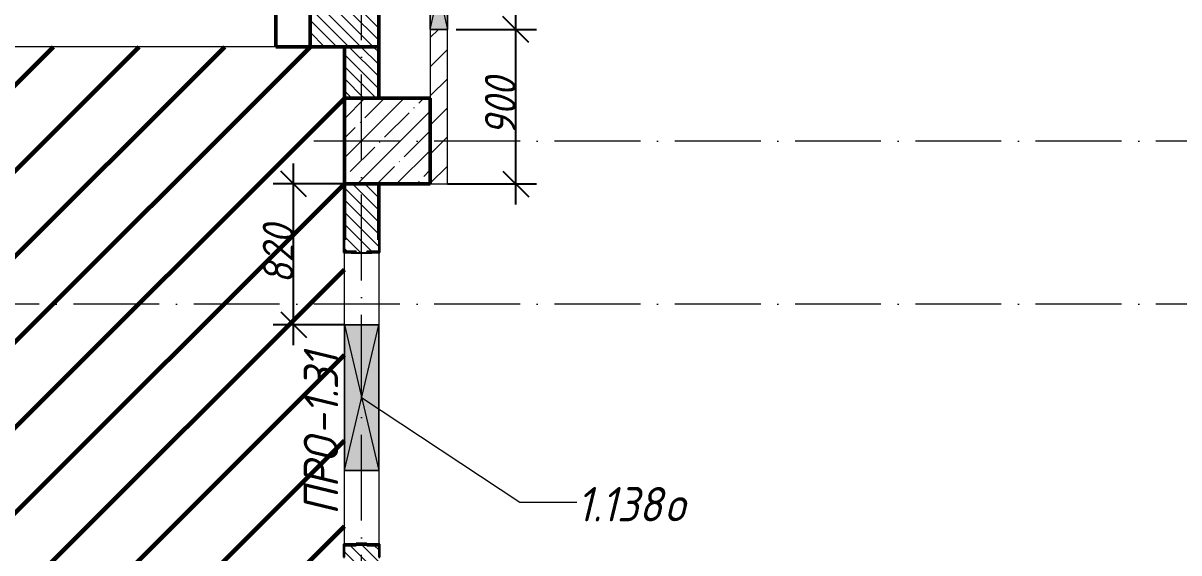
# Model space of a CAD drawing. Header units: millimetres. Extents: x -606178 to 312196, y -19338 to 632709.
# Drawn here: x -334451 to -327723, y 459725 to 462813 of the extents above; entities that cross this region are included whole.
import ezdxf

# ---------------------------------------------------------------- set-up
doc = ezdxf.new("R2010")
doc.units = ezdxf.units.MM
doc.linetypes.add('50_200_ШТРИХ_1Т_ш5_п1_п1_', pattern=[700, 500, -100, 0, -100])
for name, color, linetype, lineweight in [('6.4.1) Окр пт с инж. ПТ2.16', 3, 'Continuous', 60), ('A-____-____-DIMS', 7, 'Continuous', 9), ('A-DETL-GENF-OTLN', 7, 'Continuous', 9), ('A-GENM-____-IDEN', 7, 'Continuous', 9), ('A-GENM-____-MCUT', 7, 'Continuous', 25), ('A-GENM-____-OTLN', 7, 'Continuous', 9), ('A-GENM-____-OTLN-1', 7, 'Continuous', 25), ('A-GLAZ-____-IDEN', 7, 'Continuous', 9), ('A-GLAZ-____-OTLN', 7, 'Continuous', 9), ('A-WALL-____-MCUT-2', 7, 'Continuous', 50), ('A-WALL-____-PATT-1', 7, 'Continuous', 9), ('A-WALL-FNSH-MCUT-1', 7, 'Continuous', 9), ('I-WALL-____-OTLN', 7, 'Continuous', 9), ('S-COLS-____-MCUT', 7, 'Continuous', 50), ('S-COLS-____-OTLN', 7, 'Continuous', 9), ('S-GRID-____-OTLN-1', 7, '50_200_ШТРИХ_1Т_ш5_п1_п1_', 9)]:
    doc.layers.add(name, color=color, linetype=linetype, lineweight=lineweight)
doc.styles.add('ISOCPEUR_I_10', font='isocpeui.ttf', dxfattribs={"width": 0.9, "height": 180})
doc.styles.add('ISOCPEUR_I_9', font='isocpeui.ttf', dxfattribs={"width": 0.9, "height": 250})
doc.dimstyles.new('ISO-1_8_0_9К_СРЕДНИЙ_Кладочные_3', dxfattribs={"dimscale": 304.8, "dimtxt": 179.276612, "dimasz": 0.492126, "dimexe": 0.393701, "dimexo": 0, "dimgap": 0, "dimtad": 1, "dimdec": 3, "dimrnd": 0.001, "dimdsep": 46, "dimtxsty": 'ISOCPEUR_I_10', "dimblk1": 'OBLIQUE', "dimblk2": 'OBLIQUE', "dimsah": 1, "dimcen": 0.09, "dimdle": 0.393701, "dimazin": 0, "dimtfac": 1, "dimtdec": 4, "dimtix": 1, "dimtmove": 0, "dimatfit": 3, "dimfxl": 1, "dimtvp": 1, "dimtolj": 1, "dimtzin": 0, "dimarcsym": 2})
pattern_1 = [(135, (-425830.77, 451794.26), (-35.35534, -35.35534), [])]

# ---------------------------------------------------------------- blocks, each defined once
blk = doc.blocks.new('BSC_Колонна _Прямоугольная - 500х500-V83-АР1_План отверстий 1 этажа в осях 1-64_А-ГГ')
at = {"layer": 'S-COLS-____-OTLN'}
h = blk.add_hatch(dxfattribs=at)
h.set_pattern_fill('FP_115', color=256, style=0, pattern_type=2)
h.set_pattern_definition([(45, (-93500, -10331.04), (-114.04925, 114.04925), []), (45, (-93385.95, -10331.04), (-114.04925, 114.04925), [201.613, -40.323, 3.353, -36.97])])
h.paths.add_polyline_path([(-250, -250), (250, -250), (250, 250), (-250, 250)], flags=0)
at = {"layer": 'S-COLS-____-MCUT'}
for p, q in [((250, 250), (-250, 250)), ((-250, 250), (-250, -250)), ((250, -250), (250, 250)), ((-250, -250), (250, -250))]:
    blk.add_line(p, q, dxfattribs=at)
blk = doc.blocks.new('Фахверк_СКБ_Уголок - 200_4010-27904266-АР1_План отверстий 1 этажа в осях 1-64_А-ГГ')
at = {"layer": 'A-GENM-____-MCUT'}
for p, q in [((125, 156), (50, 156)), ((50, 156), (50, 150)), ((50, 150), (119, 150)), ((119, 150), (119, 81)), ((125, 81), (125, 156)), ((119, 81), (125, 81)), ((125, 19), (119, 19)), ((119, 19), (119, -50)), ((125, -56), (125, 19)), ((119, -50), (50, -50)), ((50, -50), (50, -56)), ((50, -56), (125, -56))]:
    blk.add_line(p, q, dxfattribs=at)
blk = doc.blocks.new('154_Стойка_СКБ_Уголок - СМ-2530_200-28213945-АР1_План отверстий 1 этажа в осях 1-64_А-ГГ')
at = {"layer": 'A-GENM-____-MCUT'}
for p, q in [((125, 156), (125, 81)), ((200, 156), (125, 156)), ((131, 81), (131, 150)), ((131, 150), (200, 150)), ((200, 150), (200, 156)), ((125, 81), (131, 81)), ((131, 19), (125, 19)), ((125, 19), (125, -56)), ((131, -50), (131, 19)), ((125, -56), (200, -56)), ((200, -50), (131, -50)), ((200, -56), (200, -50))]:
    blk.add_line(p, q, dxfattribs=at)
blk = doc.blocks.new('Стойка_Влож_Полоса боковая - Полоса-28213942-АР1_План отверстий 1 этажа в осях 1-64_А-ГГ')
at = {"layer": 'A-GENM-____-OTLN'}
for p, q in [((-5, 60), (0, 60)), ((-5, -60), (-5, 60)), ((0, 31), (0, -31)), ((0, -60), (-5, -60))]:
    blk.add_line(p, q, dxfattribs=at)
blk = doc.blocks.new('BSC_Колонна _Прямоугольная1 - 200х200 _металл_-35201515-АР1_План отверстий 1 этажа в осях 1-64_А-ГГ')
at = {"layer": 'S-COLS-____-MCUT'}
for p, q in [((100, 100), (-100, 100)), ((-100, 100), (-100, -100)), ((100, -100), (100, 100)), ((-100, -100), (100, -100))]:
    blk.add_line(p, q, dxfattribs=at)
blk = doc.blocks.new('AR_Отверстие прямоугольное _в стене_ - AR_Отверстие прямоугольное _в стене__ОВ-36690962-АР1_План отверстий 1 этажа в осях 1-64_А-ГГ')
at = {"layer": 'A-GLAZ-____-OTLN'}
blk.add_hatch(color=256, dxfattribs=at).paths.add_polyline_path([(-225, 47), (-225, -50), (225, -50), (225, 50), (-225, 50)], flags=0)
at = {"layer": 'A-DETL-GENF-OTLN'}
for p, q in [((-225, -50), (-225, 50)), ((-225, 50), (225, 50)), ((225, 50), (-225, -50)), ((-225, 50), (225, -50)), ((225, 50), (-225, 50)), ((-225, 50), (-225, -50)), ((225, -50), (-225, -50)), ((-225, -50), (225, -50))]:
    blk.add_line(p, q, dxfattribs=at)
blk = doc.blocks.new('AR_Отверстие прямоугольное _в стене_ - AR_Отверстие прямоугольное _в стене__ОВ-36752766-АР1_План отверстий 1 этажа в осях 1-64_А-ГГ')
at = {"layer": 'A-GLAZ-____-OTLN'}
blk.add_hatch(color=256, dxfattribs=at).paths.add_polyline_path([(-425, -100), (425, -100), (425, 100), (-425, 100)], flags=0)
at = {"layer": 'A-DETL-GENF-OTLN'}
for p, q in [((-425, -100), (-425, 100)), ((-425, 100), (425, 100)), ((425, 100), (-425, -100)), ((-425, 100), (425, -100)), ((425, 100), (-425, 100)), ((-425, 100), (-425, -100)), ((425, 100), (425, -100)), ((425, -100), (425, 100)), ((425, -100), (-425, -100)), ((-425, -100), (425, -100))]:
    blk.add_line(p, q, dxfattribs=at)
blk = doc.blocks.new('_Oblique')
at = {"color": 0, "linetype": 'ByBlock', "lineweight": -2}
blk.add_line((-0.5, -0.5), (0.5, 0.5), dxfattribs=at)
blk = doc.blocks.new('*D4202')
at = {"layer": 'A-____-____-DIMS', "color": 0, "lineweight": -2, "transparency": 16777216}
for p, q in [((-332876.2, 460935.3), (-332876.2, 461995.3)), ((-332580.8, 461875.3), (-332996.2, 461875.3)), ((-332586.8, 461055.3), (-332996.2, 461055.3))]:
    blk.add_line(p, q, dxfattribs=at)
at = {"layer": 'Defpoints', "color": 0, "transparency": 16777216}
for p in [(-332876.2, 461875.3), (-332580.8, 461875.3), (-332586.8, 461055.3)]:
    blk.add_point(p, dxfattribs=at)
at = {"layer": 'A-____-____-DIMS', "color": 0, "lineweight": -2, "transparency": 16777216, "xscale": 150, "yscale": 150, "zscale": 150}
for p, rotation in [((-332876.2, 461875.3), 90), ((-332876.2, 461055.3), 270)]:
    blk.add_blockref('_Oblique', p, dxfattribs=dict(at, rotation=rotation))
at = {"layer": 'A-____-____-DIMS', "color": 0, "transparency": 16777216, "insert": (-332966.2, 461465.3), "char_height": 180, "width": 409.578, "attachment_point": 5, "rotation": 90, "style": 'ISOCPEUR_I_10'}
blk.add_mtext('\\A1;820', dxfattribs=at)
blk = doc.blocks.new('*D4206')
at = {"layer": 'A-____-____-DIMS', "color": 0, "lineweight": -2, "transparency": 16777216}
for p, q in [((-331583.1, 461755.3), (-331583.1, 462895.3)), ((-331930.8, 462775.3), (-331463.1, 462775.3)), ((-331980.8, 461875.3), (-331463.1, 461875.3))]:
    blk.add_line(p, q, dxfattribs=at)
at = {"layer": 'Defpoints', "color": 0, "transparency": 16777216}
for p in [(-331930.8, 462775.3), (-331583.1, 462775.3), (-331980.8, 461875.3)]:
    blk.add_point(p, dxfattribs=at)
at = {"layer": 'A-____-____-DIMS', "color": 0, "lineweight": -2, "transparency": 16777216, "xscale": 150, "yscale": 150, "zscale": 150}
for p, rotation in [((-331583.1, 462775.3), 90), ((-331583.1, 461875.3), 270)]:
    blk.add_blockref('_Oblique', p, dxfattribs=dict(at, rotation=rotation))
at = {"layer": 'A-____-____-DIMS', "color": 0, "transparency": 16777216, "insert": (-331673.1, 462325.3), "char_height": 180, "width": 409.578, "attachment_point": 5, "rotation": 90, "style": 'ISOCPEUR_I_10'}
blk.add_mtext('\\A1;900', dxfattribs=at)

msp = doc.modelspace()

# ---------------------------------------------------------------- hatches: boundary and pattern name
at = {"layer": '6.4.1) Окр пт с инж. ПТ2.16'}
h = msp.add_hatch(dxfattribs=at)
h.set_pattern_fill('ANSI31', color=256, scale=111)
h.paths.add_polyline_path([(-332580.7712, 460205.3011), (-332580.7712, 461055.3011), (-332580.7712, 461475.3011), (-332586.7712, 461475.3011), (-332586.7712, 461550.3011), (-332580.7712, 461875.3011), (-332580.7712, 462375.3011), (-332580.7712, 462675.3011), (-332780.7712, 462675.3011), (-332980.7712, 462675.3011), (-336580.7712, 462675.3011), (-337430.7712, 462675.3011), (-337630.7712, 462675.3011), (-342430.7712, 462675.3011), (-342630.7712, 462675.3011), (-343555.7712, 462675.3011), (-343555.7712, 462669.3011), (-343630.7712, 462669.3011), (-343630.7712, 462675.3011), (-344175.7712, 462675.3011), (-344375.7712, 462675.3011), (-344630.7712, 462675.3011), (-344630.7712, 462669.3011), (-344705.7712, 462669.3011), (-345655.7712, 462675.3011), (-345655.7712, 462669.3011), (-345730.7712, 462669.3011), (-345730.7712, 462675.3011), (-346110.7712, 462675.3011), (-346310.7712, 462675.3011), (-346880.7712, 462675.3011), (-346880.7712, 462669.3011), (-346955.7712, 462669.3011), (-347830.7712, 462673.4188), (-347830.7712, 461775.3011), (-347830.7712, 461375.3011), (-347830.7712, 461325.3011), (-347830.7712, 461275.3011), (-347830.7712, 460775.3011), (-348330.7712, 460775.3011), (-348330.7712, 461075.3011), (-348455.7712, 461075.3011), (-348455.7712, 461069.3011), (-348530.7712, 461069.3011), (-350630.7712, 461075.3011), (-350630.7712, 461069.3011), (-350705.7712, 461069.3011), (-350830.7712, 461075.3011), (-350830.7712, 460775.3011), (-351330.7712, 460775.3011), (-352030.7712, 460775.3011), (-352030.7712, 461025.3011), (-353430.7712, 461025.3011), (-353430.7712, 460775.3011), (-353930.7712, 460775.3011), (-353930.7712, 457875.3011), (-353430.7712, 457875.3011), (-353105.7712, 457875.3011), (-353105.7712, 457881.3011), (-353030.7712, 457881.3011), (-353030.7712, 457875.3011), (-352630.7712, 457875.3011), (-351780.7712, 457875.3011), (-351330.7712, 457875.3011), (-351330.7712, 457881.3011), (-351255.7712, 457881.3011), (-350930.7712, 457875.3011), (-350430.7712, 457875.3011), (-347605.7712, 457875.3011), (-347605.7712, 457881.3011), (-347530.7712, 457881.3011), (-347530.7712, 457875.3011), (-347280.7712, 457875.3011), (-346880.7712, 457875.3011), (-346830.7712, 457875.3011), (-346830.7712, 457881.3011), (-346755.7712, 457881.3011), (-346605.7712, 457875.3011), (-346605.7712, 457881.3011), (-346530.7712, 457881.3011), (-346530.7712, 457875.3011), (-346200.7712, 457875.3011), (-345900.7712, 457875.3011), (-345830.7712, 457875.3011), (-345830.7712, 457881.3011), (-345755.7712, 457881.3011), (-345530.7712, 457875.3011), (-345130.7712, 457875.3011), (-344680.7712, 457875.3011), (-344080.7712, 457875.3011), (-342480.7712, 457875.3011), (-342030.7712, 457875.3011), (-340930.7712, 457875.3011), (-340530.7712, 457875.3011), (-339530.7712, 457875.3011), (-338630.7712, 457875.3011), (-337030.7712, 457875.3011), (-336580.7712, 457875.3011), (-336080.7712, 457875.3011), (-336080.7712, 457275.3011), (-336580.7712, 457275.3011), (-336580.7712, 454275.3011), (-336080.7712, 454275.3011), (-336080.7712, 453675.3011), (-336080.7712, 450725.3011), (-336080.7712, 450125.3011), (-335555.7712, 450125.3011), (-335555.7712, 450131.3011), (-335480.7712, 450131.3011), (-333680.7712, 450125.3011), (-333680.7712, 450131.3011), (-333605.7712, 450131.3011), (-332780.7712, 450126.4719), (-332780.7712, 450225.3011), (-332580.7712, 450225.3011), (-332580.7712, 450375.3011), (-332580.7712, 450700.3011), (-332586.7712, 450700.3011), (-332586.7712, 450775.3011), (-332580.7712, 450775.3011), (-332580.7712, 451205.3011), (-332580.7712, 452055.3011), (-332580.7712, 452406.3011), (-332586.7712, 452406.3011), (-332586.7712, 452481.3011), (-332580.7712, 452875.3011), (-332580.7712, 453375.3011), (-332580.7712, 454600.3011), (-332586.7712, 454600.3011), (-332586.7712, 454675.3011), (-332540.7712, 454675.3011), (-332540.7712, 454680.3011), (-332420.7712, 454680.3011), (-332380.7712, 454675.9533), (-332380.7712, 455575.3011), (-332420.7712, 455575.3011), (-332420.7712, 455570.3011), (-332540.7712, 455570.3011), (-332586.7712, 455575.3011), (-332586.7712, 455650.3011), (-332580.7712, 456125.3011), (-332580.7712, 456525.3011), (-332580.7712, 457000.3011), (-332586.7712, 457000.3011), (-332586.7712, 457075.3011), (-332580.7712, 457075.3011), (-332580.7712, 457775.3011), (-332586.7712, 457775.3011), (-332586.7712, 457850.3011), (-332580.7712, 458000.3011), (-332586.7712, 458000.3011), (-332586.7712, 458075.3011), (-332580.7712, 458775.3011), (-332586.7712, 458775.3011), (-332586.7712, 458875.3011), (-332580.7712, 458875.3011), (-332580.7712, 459375.3011), (-332580.7712, 459700.3011), (-332586.7712, 459700.3011), (-332586.7712, 459775.3011), (-332580.7712, 459775.3011)])
at = {"layer": 'A-WALL-____-PATT-1'}
h = msp.add_hatch(dxfattribs=at)
h.set_pattern_fill('FP_4', color=256, style=0, pattern_type=2)
h.set_pattern_definition([(45, (-425830.77, 451794.26), (-84.85281, 84.85281), [])])
h.paths.add_polyline_path([(-331980.7712, 461875.3011), (-331980.7712, 462775.3011), (-332080.7712, 462775.3011), (-332080.7712, 461875.3011)], flags=0)
h.paths.add_polyline_path([(-331983.7712, 463228.3011), (-331983.7712, 463275.3011), (-332077.7712, 463275.3011), (-332077.7712, 463228.3011)], flags=0)
h = msp.add_hatch(dxfattribs=at)
h.set_pattern_fill('FP_6', color=256, style=0, pattern_type=2)
h.set_pattern_definition(pattern_1)
h.paths.add_polyline_path([(-332780.7712, 462675.3011), (-332380.7712, 462675.3011), (-332380.7712, 462875.3011), (-332780.7712, 462875.3011), (-332780.7712, 462775.3011)], flags=0)
h = msp.add_hatch(dxfattribs=at)
h.set_pattern_fill('FP_6', color=256, style=0, pattern_type=2)
h.set_pattern_definition(pattern_1)
h.paths.add_polyline_path([(-332380.7712, 462375.3011), (-332380.7712, 462675.3011), (-332580.7712, 462675.3011), (-332580.7712, 462375.3011)], flags=0)
h = msp.add_hatch(dxfattribs=at)
h.set_pattern_fill('FP_6', color=256, style=0, pattern_type=2)
h.set_pattern_definition(pattern_1)
h.paths.add_polyline_path([(-332380.7712, 459375.3011), (-332380.7712, 459769.3011), (-332449.7712, 459769.3011), (-332449.7712, 459775.3011), (-332511.7712, 459775.3011), (-332511.7712, 459769.3011), (-332580.7712, 459769.3011), (-332580.7712, 459375.3011)], flags=0)
h.paths.add_polyline_path([(-332511.7712, 461475.3011), (-332449.7712, 461475.3011), (-332449.7712, 461481.3011), (-332380.7712, 461481.3011), (-332380.7712, 461875.3011), (-332580.7712, 461875.3011), (-332580.7712, 461481.3011), (-332511.7712, 461481.3011)], flags=0)

# ---------------------------------------------------------------- linework, layer by layer
at = {"layer": 'A-GLAZ-____-IDEN'}
for p, q in [((-332480.7712, 460630.3011), (-331560.2398, 460021.4702)), ((-331560.2398, 460021.4702), (-331226.8033, 460021.4702))]:
    msp.add_line(p, q, dxfattribs=at)
at = {"layer": 'A-WALL-____-MCUT-2'}
for p, q in [((-332380.7712, 462375.3011), (-332380.7712, 467875.3011)), ((-332780.7712, 462675.3011), (-332380.7712, 462675.3011)), ((-332580.7712, 462675.3011), (-332580.7712, 462375.3011)), ((-332580.7712, 461875.3011), (-332580.7712, 461550.3011)), ((-332380.7712, 461550.3011), (-332380.7712, 461875.3011)), ((-332449.7712, 459775.3011), (-332511.7712, 459775.3011))]:
    msp.add_line(p, q, dxfattribs=at)
at = {"layer": 'A-WALL-FNSH-MCUT-1'}
for p, q in [((-332080.7712, 462775.3011), (-332080.7712, 462375.3011)), ((-331980.7712, 461875.3011), (-331980.7712, 462775.3011)), ((-332080.7712, 461875.3011), (-331980.7712, 461875.3011))]:
    msp.add_line(p, q, dxfattribs=at)
at = {"layer": 'I-WALL-____-OTLN'}
for p, q in [((-332980.7712, 462675.3011), (-336580.7712, 462675.3011)), ((-332580.7712, 461055.3011), (-332580.7712, 461475.3011)), ((-332380.7712, 461475.3011), (-332380.7712, 461055.3011)), ((-332580.7712, 459775.3011), (-332580.7712, 460205.3011)), ((-332380.7712, 460205.3011), (-332380.7712, 459775.3011))]:
    msp.add_line(p, q, dxfattribs=at)
at = {"layer": 'S-GRID-____-OTLN-1'}
for p, q in [((-332480.7712, 447311.6528), (-332480.7712, 501675.2188)), ((-321756.3646, 462125.3011), (-332809.5068, 462125.3011)), ((-321756.3646, 461175.3011), (-430287.1336, 461175.3011))]:
    msp.add_line(p, q, dxfattribs=at)

# ---------------------------------------------------------------- block references
at = {"layer": 'A-GENM-____-OTLN', "rotation": 89.99999999999991}
msp.add_blockref('Стойка_Влож_Полоса боковая - Полоса-28213942-АР1_План отверстий 1 этажа в осях 1-64_А-ГГ', (-332480.7712, 461475.3011), dxfattribs=at)
at = {"layer": 'A-GENM-____-OTLN-1', "rotation": 89.9999999999999}
for name, p in [('154_Стойка_СКБ_Уголок - СМ-2530_200-28213945-АР1_План отверстий 1 этажа в осях 1-64_А-ГГ', (-332430.7712, 461350.3011)), ('Фахверк_СКБ_Уголок - 200_4010-27904266-АР1_План отверстий 1 этажа в осях 1-64_А-ГГ', (-332430.7712, 459650.3011))]:
    msp.add_blockref(name, p, dxfattribs=at)
at = {"layer": 'A-GLAZ-____-OTLN'}
for name, p, rotation in [('AR_Отверстие прямоугольное _в стене_ - AR_Отверстие прямоугольное _в стене__ОВ-36690962-АР1_План отверстий 1 этажа в осях 1-64_А-ГГ', (-332030.7712, 463000.3011), 90), ('AR_Отверстие прямоугольное _в стене_ - AR_Отверстие прямоугольное _в стене__ОВ-36752766-АР1_План отверстий 1 этажа в осях 1-64_А-ГГ', (-332480.7712, 460630.3011), 89.9999999999999)]:
    msp.add_blockref(name, p, dxfattribs=dict(at, rotation=rotation))
at = {"layer": 'S-COLS-____-OTLN', "rotation": 180}
msp.add_blockref('BSC_Колонна _Прямоугольная1 - 200х200 _металл_-35201515-АР1_План отверстий 1 этажа в осях 1-64_А-ГГ', (-332880.7712, 462775.3011), dxfattribs=at)
at = {"layer": 'S-COLS-____-OTLN'}
msp.add_blockref('BSC_Колонна _Прямоугольная - 500х500-V83-АР1_План отверстий 1 этажа в осях 1-64_А-ГГ', (-332330.7712, 462125.3011), dxfattribs=at)

# ---------------------------------------------------------------- texts
at = {"layer": 'A-GENM-____-IDEN', "char_height": 200, "attachment_point": 1, "rotation": 90, "style": 'ISOCPEUR_I_9'}
for s, insert, width in [('-1.31', (-332817.1234, 460410.9425), 620.506125), ('ПРО', (-332817.1234, 459946.5988), 562.784625)]:
    msp.add_mtext(s, dxfattribs=dict(at, insert=insert, width=width))
at = {"layer": 'A-GLAZ-____-IDEN', "char_height": 200, "attachment_point": 1, "style": 'ISOCPEUR_I_9'}
for s, insert, width in [('1.138', (-331226.8033, 460109.0848), 620.506125), ('\\fISOCPEUR|b0|i1|c204|p34|;\\W.9;о', (-330714.8345, 460109.0848), 158.734125)]:
    msp.add_mtext(s, dxfattribs=dict(at, insert=insert, width=width))

# ---------------------------------------------------------------- dimensions: what is measured, and where the dimension line sits
at = {"layer": 'A-____-____-DIMS'}
for base, p1, p2, override, picture, middle in [((-331583.0552, 462775.3011), (-331980.7712, 461875.3011), (-331930.7712, 462775.3011), {"dimpost": '<>', "dimfxl": 901.387819}, '*D4206', (-331673.0552, 462325.3011)), ((-332876.1809, 461875.3011), (-332586.7712, 461055.3011), (-332580.7712, 461875.3011), {"dimpost": '<>', "dimfxl": 820.021951}, '*D4202', (-332966.1809, 461465.3011))]:
    dim = msp.add_linear_dim(base=base, p1=p1, p2=p2, angle=90, dimstyle='ISO-1_8_0_9К_СРЕДНИЙ_Кладочные_3', override=override, dxfattribs=at)
    dim.commit()
    dim.dimension.update_dxf_attribs({"geometry": picture, "text_midpoint": middle})

doc.saveas('drawing.dxf')
